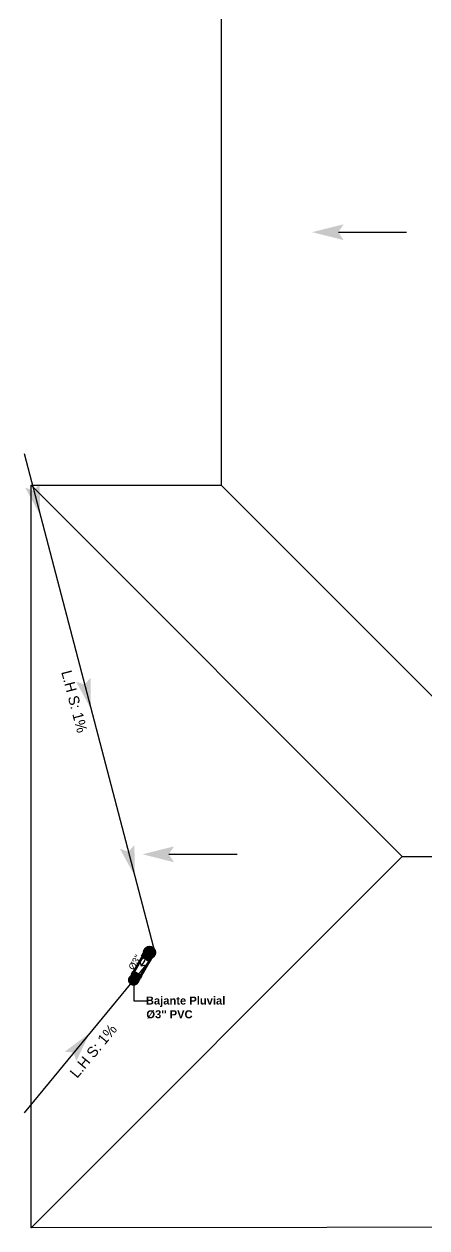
# Model space of a CAD drawing. Header units: metres. Extents: x -232 to 581, y 30 to 789.
# Drawn here: x 338.51 to 342.96, y 380.52 to 393.81 of the extents above; entities that cross this region are included whole.
import ezdxf

# ---------------------------------------------------------------- set-up
doc = ezdxf.new("R2010")
doc.units = ezdxf.units.M
doc.layers.add('_electricos-Leyenda', color=7, linetype='Continuous')
doc.layers.add('GEN-TEXTOS INFO', color=7, linetype='Continuous')
doc.layers.add('G-Risr-Std-Nplt', color=7, linetype='Continuous', lineweight=18, plot=False)
doc.layers.add('M-Pipe-Std', color=153, linetype='Continuous', lineweight=50)
doc.layers.add('P-Fixt-Drn', color=94, linetype='Continuous', lineweight=70)
doc.layers.add('M-SY-PIPE-STANDARD-Drenaje Pluvial', color=7, linetype='Continuous', true_color=0x238759)
doc.layers.add('M-SY-PIPE-STANDARD-Drenaje Sanitario', color=7, linetype='Continuous', true_color=0x726558)
doc.styles.add('Arial-Bold', font='arialbd.ttf')
doc.styles.add('DS-CAST-01', font='GOTHIC.TTF', dxfattribs={"height": 3})
doc.styles.add('SIST.-CAST-01', font='GOTHIC.TTF', dxfattribs={"height": 2})

# ---------------------------------------------------------------- blocks, each defined once
blk = doc.blocks.new('za_arrw5')
at = {"lineweight": 13}
for points in [[(-1, 0.25), (0, 0), (-0.833, 0)], [(-1, -0.25), (0, 0), (-0.833, 0)]]:
    blk.add_solid(points, dxfattribs=at)
blk = doc.blocks.new('TECHO ARQ 20.03')
at = {"layer": '_electricos-Leyenda', "color": 30, "true_color": 0xf8991e}
for p, q in [((217.58, 115.515), (217.58, 110.115)), ((218.875, 112.907), (219.63, 112.907)), ((215.48, 110.115), (219.58, 106.015)), ((217.58, 110.115), (220.73, 106.965)), ((215.48, 101.915), (219.58, 106.015)), ((217.001, 106.039), (217.756, 106.039)), ((219.58, 106.015), (221.18, 106.015))]:
    blk.add_line(p, q, dxfattribs=at)
blk.add_lwpolyline([(223.88, 110.115), (225.28, 110.115), (225.28, 101.926), (215.481, 101.915), (215.48, 110.115), (217.58, 110.115)], dxfattribs=at)
for p, xscale, yscale, zscale, rotation in [((218.584, 112.907), 0.3491189357928307, 0.3491189357928307, 0.3491189357928307, 180.00273872662), ((216.71, 106.039), -0.3491189357928305, 0.3491189357928305, 0.3491189357928305, 359.99726127338)]:
    blk.add_blockref('za_arrw5', p, dxfattribs=dict(at, xscale=xscale, yscale=yscale, zscale=zscale, rotation=rotation))
blk = doc.blocks.new('Aecb_Duct_Rnd_2Line_Open')
at = {"layer": 'G-Risr-Std-Nplt', "color": 0, "linetype": 'ByBlock', "lineweight": -2}
blk.add_circle((0, 0), 1, dxfattribs=at)
blk = doc.blocks.new('_Open90')
at = {"color": 0, "linetype": 'ByBlock', "lineweight": -2}
for p, q in [((0, 0), (-1, 0)), ((-0.5, 0.5), (0, 0)), ((0, 0), (-0.5, -0.5))]:
    blk.add_line(p, q, dxfattribs=at)
blk = doc.blocks.new('DR 20.03.26 LN09')
at = {"layer": 'M-SY-PIPE-STANDARD-Drenaje Pluvial', "linetype": 'Continuous', "lineweight": 50}
for points in [[(-9757.77, -2950.34), (-9758.41, -2951.45), (-9754.97, -2953.43), (-9754.33, -2952.32), (-9754.51, -2952.22), (-9754.01, -2951.35), (-9754.01, -2951.35), (-9753.74, -2951.14), (-9753.5, -2950.85), (-9753.31, -2950.53), (-9753.19, -2950.17), (-9753.13, -2949.79), (-9753.15, -2949.42), (-9753.24, -2949.05), (-9753.4, -2948.71), (-9753.62, -2948.4), (-9753.89, -2948.14), (-9754.21, -2947.94), (-9754.56, -2947.8), (-9754.93, -2947.73), (-9755.31, -2947.73), (-9755.68, -2947.8), (-9756.03, -2947.94), (-9756.34, -2948.15), (-9756.62, -2948.41), (-9756.83, -2948.71), (-9756.99, -2949.06), (-9757.08, -2949.42), (-9757.09, -2949.6), (-9757.09, -2949.57), (-9757.59, -2950.44)], [(-9758.91, -2959.81), (-9755.17, -2953.31), (-9755.35, -2953.21), (-9759.09, -2959.71)], [(-9763.94, -2961.27), (-9763.99, -2961.65), (-9763.95, -2962.03), (-9763.85, -2962.4), (-9763.68, -2962.74), (-9763.44, -2963.04), (-9763.15, -2963.29), (-9762.82, -2963.48), (-9762.46, -2963.61), (-9762.08, -2963.66), (-9761.7, -2963.64), (-9761.33, -2963.54), (-9760.98, -2963.38), (-9760.67, -2963.15), (-9760.42, -2962.87), (-9760.22, -2962.54), (-9760.08, -2962.18), (-9760.02, -2961.81), (-9759.52, -2960.94), (-9759.35, -2961.04), (-9758.71, -2959.93), (-9762.15, -2957.95), (-9762.79, -2959.06), (-9762.61, -2959.16), (-9763.11, -2960.03), (-9763.41, -2960.27), (-9763.65, -2960.57), (-9763.83, -2960.91)], [(-9763.7, -2961.27), (-9763.75, -2961.6), (-9763.73, -2961.93), (-9763.65, -2962.25), (-9763.52, -2962.55), (-9763.32, -2962.83), (-9763.08, -2963.05), (-9762.8, -2963.23), (-9762.49, -2963.36), (-9762.17, -2963.42), (-9761.83, -2963.42), (-9761.51, -2963.36), (-9761.2, -2963.23), (-9760.92, -2963.05), (-9760.68, -2962.82), (-9760.49, -2962.55), (-9760.35, -2962.25), (-9760.27, -2961.92), (-9760.25, -2961.59), (-9760.3, -2961.26), (-9760.41, -2960.95), (-9760.58, -2960.66), (-9760.8, -2960.41), (-9761.06, -2960.2), (-9761.35, -2960.05), (-9761.67, -2959.96), (-9762, -2959.93), (-9762.34, -2959.96), (-9762.66, -2960.05), (-9762.95, -2960.21), (-9763.21, -2960.41), (-9763.43, -2960.66), (-9763.6, -2960.95)]]:
    blk.add_hatch(color=117, dxfattribs=at).paths.add_polyline_path(points, flags=0)
at = {"lineweight": 13}
for points in [[(-9809.21, -2747.62), (-9802.73, -2759.43), (-9805.5, -2748.9)], [(-9802.89, -2745.96), (-9802.73, -2759.43), (-9805.5, -2748.9)], [(-9780.76, -2830.27), (-9780.61, -2843.74), (-9783.37, -2833.21)], [(-9787.08, -2831.93), (-9780.61, -2843.74), (-9783.37, -2833.21)], [(-9768, -2904.62), (-9761.52, -2916.43), (-9764.29, -2905.9)], [(-9761.68, -2902.96), (-9761.52, -2916.43), (-9764.29, -2905.9)], [(-9792.02, -2992.81), (-9781.18, -2984.82), (-9788.12, -2993.21)], [(-9786.99, -2996.97), (-9781.18, -2984.82), (-9788.12, -2993.21)]]:
    blk.add_solid(points, dxfattribs=at)
at = {"layer": 'M-Pipe-Std', "color": 153, "linetype": 'Continuous', "lineweight": 50}
for points in [[(-9757.77, -2950.34), (-9758.41, -2951.45)], [(-9758.41, -2951.45), (-9754.97, -2953.43)], [(-9756.61, -2951.01), (-9757.77, -2950.34)], [(-9756.83, -2948.71), (-9756.99, -2949.06), (-9757.08, -2949.42), (-9757.1, -2949.8), (-9757.04, -2950.17), (-9756.92, -2950.53), (-9756.73, -2950.86), (-9756.48, -2951.14), (-9756.19, -2951.37), (-9755.85, -2951.55), (-9755.49, -2951.65), (-9755.11, -2951.69), (-9754.74, -2951.65), (-9754.37, -2951.54), (-9754.04, -2951.37), (-9753.74, -2951.14), (-9753.5, -2950.85), (-9753.31, -2950.53), (-9753.19, -2950.17), (-9753.13, -2949.79), (-9753.15, -2949.42), (-9753.24, -2949.05), (-9753.4, -2948.71), (-9753.62, -2948.4), (-9753.89, -2948.14), (-9754.21, -2947.94), (-9754.56, -2947.8), (-9754.93, -2947.73), (-9755.31, -2947.73), (-9755.68, -2947.8), (-9756.03, -2947.94), (-9756.34, -2948.15), (-9756.62, -2948.41), (-9756.83, -2948.71)], [(-9754.33, -2952.32), (-9755.49, -2951.65)], [(-9754.33, -2952.32), (-9754.97, -2953.43)], [(-9761.63, -2959.73), (-9762.01, -2959.69), (-9762.39, -2959.73), (-9762.76, -2959.84), (-9763.1, -2960.02), (-9763.4, -2960.27), (-9763.64, -2960.56), (-9763.83, -2960.9), (-9763.94, -2961.26), (-9763.99, -2961.64), (-9763.96, -2962.03), (-9763.85, -2962.4), (-9763.68, -2962.74), (-9763.44, -2963.04), (-9763.15, -2963.29), (-9762.82, -2963.48), (-9762.46, -2963.61), (-9762.08, -2963.66), (-9761.69, -2963.64), (-9761.32, -2963.54), (-9760.98, -2963.38), (-9760.67, -2963.15), (-9760.41, -2962.86), (-9760.21, -2962.53), (-9760.08, -2962.17), (-9760.02, -2961.79), (-9760.04, -2961.41), (-9760.12, -2961.04), (-9760.28, -2960.69), (-9760.5, -2960.38)], [(-9762.15, -2957.95), (-9762.79, -2959.06)], [(-9762.79, -2959.06), (-9759.35, -2961.04)], [(-9758.71, -2959.93), (-9762.15, -2957.95)], [(-9758.71, -2959.93), (-9759.35, -2961.04)]]:
    blk.add_lwpolyline(points, dxfattribs=at)
at = {"layer": 'M-SY-PIPE-STANDARD-Drenaje Pluvial'}
for p, q in [((-9809.72, -2732.79), (-9752.64, -2950.29)), ((-9752.64, -2950.29), (-9809.72, -3019.35))]:
    blk.add_line(p, q, dxfattribs=at)
at = {"layer": 'M-SY-PIPE-STANDARD-Drenaje Pluvial', "linetype": 'ByBlock', "lineweight": -2}
for p, q in [((-9762, -2961.81), (-9762, -2970.69)), ((-9762, -2970.69), (-9756.39, -2970.69))]:
    blk.add_line(p, q, dxfattribs=at)
at = {"layer": 'M-SY-PIPE-STANDARD-Drenaje Pluvial', "color": 117, "linetype": 'Continuous', "lineweight": 50}
for points in [[(-9758.21, -2951.57), (-9761.95, -2958.07)], [(-9755.17, -2953.31), (-9758.21, -2951.57)], [(-9756.66, -2948.82), (-9757.59, -2950.44)], [(-9757.59, -2950.44), (-9754.51, -2952.22)], [(-9756.66, -2948.82), (-9756.8, -2949.12), (-9756.88, -2949.45), (-9756.89, -2949.79), (-9756.85, -2950.13), (-9756.73, -2950.45), (-9756.56, -2950.74), (-9756.34, -2950.99), (-9756.08, -2951.2), (-9755.77, -2951.36), (-9755.45, -2951.45), (-9755.11, -2951.48), (-9754.77, -2951.45), (-9754.45, -2951.36), (-9754.15, -2951.2), (-9753.88, -2950.99), (-9753.66, -2950.73), (-9753.49, -2950.44), (-9753.38, -2950.12), (-9753.34, -2949.79), (-9753.35, -2949.45), (-9753.43, -2949.12), (-9753.57, -2948.81), (-9753.77, -2948.54), (-9754.02, -2948.3), (-9754.3, -2948.12), (-9754.62, -2947.99), (-9754.95, -2947.93), (-9755.29, -2947.93), (-9755.62, -2948), (-9755.93, -2948.12), (-9756.22, -2948.31), (-9756.46, -2948.54), (-9756.66, -2948.82)], [(-9754.51, -2952.22), (-9753.57, -2950.59)], [(-9758.91, -2959.81), (-9755.17, -2953.31)], [(-9760.46, -2962.57), (-9760.65, -2962.83), (-9760.88, -2963.06), (-9761.16, -2963.24), (-9761.46, -2963.37), (-9761.78, -2963.44), (-9762.11, -2963.46), (-9762.43, -2963.41), (-9762.74, -2963.3), (-9763.03, -2963.13), (-9763.28, -2962.92), (-9763.49, -2962.66), (-9763.64, -2962.37), (-9763.74, -2962.06), (-9763.78, -2961.73), (-9763.76, -2961.41), (-9763.68, -2961.09), (-9763.55, -2960.79)], [(-9762.61, -2959.16), (-9763.55, -2960.79)], [(-9759.52, -2960.94), (-9762.61, -2959.16)], [(-9761.95, -2958.07), (-9758.91, -2959.81)], [(-9760.46, -2962.57), (-9759.52, -2960.94)]]:
    blk.add_lwpolyline(points, dxfattribs=at)
at = {"layer": 'M-SY-PIPE-STANDARD-Drenaje Pluvial'}
blk.add_solid([(-9762.02, -2961.81), (-9762, -2961.68), (-9761.98, -2961.81)], dxfattribs=at)
at = {"layer": 'P-Fixt-Drn', "color": 94, "linetype": 'Continuous', "lineweight": 70}
for p, q in [((-9756.36, -2950.93), (-9756.36, -2948.48)), ((-9755.86, -2948.12), (-9755.86, -2951.28)), ((-9755.36, -2951.44), (-9755.36, -2947.97)), ((-9754.86, -2947.97), (-9754.86, -2951.44)), ((-9754.36, -2951.28), (-9754.36, -2948.12)), ((-9753.86, -2948.48), (-9753.86, -2950.93))]:
    blk.add_line(p, q, dxfattribs=at)
blk.add_circle((-9755.11, -2949.7), 2.5, dxfattribs=at)
for start, end in [(135.5847, 224.4153), (115.3769, 135.5847), (115.3769, 135.5847), (224.4153, 244.6231), (224.4153, 244.6231), (98.2132, 115.3769), (244.6231, 261.7868), (81.7868, 98.2132), (81.7868, 98.2132), (261.7868, 278.2132), (261.7868, 278.2132), (64.6231, 81.7868), (278.2132, 295.3769), (44.4153, 64.6231), (44.4153, 64.6231), (295.3769, 315.5847), (295.3769, 315.5847), (315.5847, 44.4153)]:
    blk.add_arc((-9755.11, -2949.7), 1.75, start, end, dxfattribs=at)
at = {"layer": 'M-Pipe-Std', "color": 153, "linetype": 'Continuous', "lineweight": 50, "ltscale": 0.5, "xscale": 1.9844, "yscale": 1.9844, "zscale": 1.9844}
for p, rotation in [((-9755.11, -2949.7), 8.537736352142165e-07), ((-9762, -2961.68), 359.9999991462263)]:
    blk.add_blockref('Aecb_Duct_Rnd_2Line_Open', p, dxfattribs=dict(at, rotation=rotation))
at = {"layer": 'M-SY-PIPE-STANDARD-Drenaje Pluvial', "color": 117, "linetype": 'Continuous', "lineweight": -3, "xscale": 3.000000000000001, "yscale": 3.000000000000001, "zscale": 3.000000000000001, "rotation": 240.091656301987}
blk.add_blockref('_Open90', (-9758.56, -2955.69), dxfattribs=at)
at = {"layer": 'GEN-TEXTOS INFO', "style": 'SIST.-CAST-01'}
for rotation, p in [(284.707, (-9793.56, -2827.74)), (50.4238, (-9786.61, -3004.67))]:
    blk.add_text('L.H S: 1%%%', height=4.6111, rotation=rotation, dxfattribs=at).set_placement(p)
at = {"layer": 'M-SY-PIPE-STANDARD-Drenaje Pluvial', "style": 'Arial-Bold'}
for s, height, p in [('Bajante Pluvial', 3.4805, (-9756.69, -2972.33)), ("Ø3'' PVC", 3.48, (-9756.48, -2978.3))]:
    blk.add_text(s, height=height, dxfattribs=at).set_placement(p)
at = {"layer": 'M-SY-PIPE-STANDARD-Drenaje Pluvial', "color": 117, "linetype": 'Continuous', "lineweight": -3, "insert": (-9761.44, -2954.03), "char_height": 3, "attachment_point": 5, "rotation": 60.0917, "style": 'DS-CAST-01'}
blk.add_mtext('%%C3"', dxfattribs=at)

msp = doc.modelspace()

# ---------------------------------------------------------------- block references
at = {"color": 1}
msp.add_blockref('TECHO ARQ 20.03', (123.109, 278.601), dxfattribs=at)
at = {"layer": 'M-SY-PIPE-STANDARD-Drenaje Sanitario', "xscale": 0.02539304808409144, "yscale": 0.02539304808409144, "zscale": 0.02539304808409144}
msp.add_blockref('DR 20.03.26 LN09', (587.609, 458.458), dxfattribs=at)

doc.saveas('drawing.dxf')
